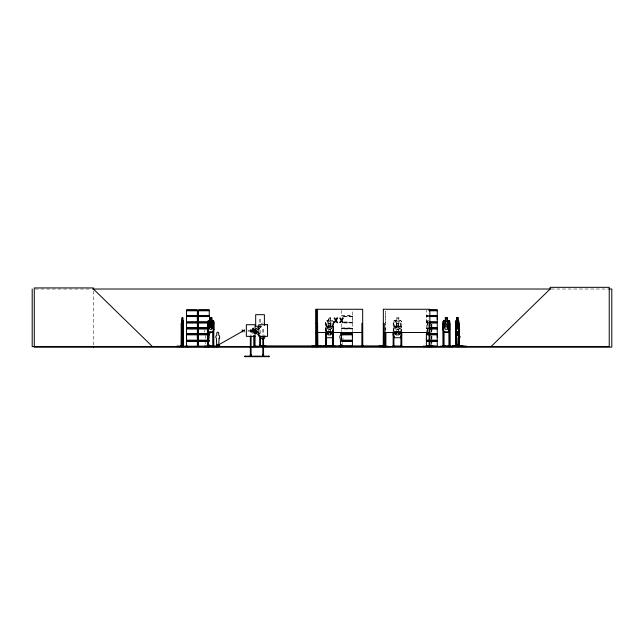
<?xml version="1.0" encoding="UTF-8"?>
<svg xmlns="http://www.w3.org/2000/svg" width="644" height="644" viewBox="0 0 644 644"><rect width="100%" height="100%" fill="white"/><g stroke="black" fill="none" stroke-linecap="round" stroke-linejoin="round"><path stroke-width="0.48" stroke-dasharray="3.22 2.42" d="M352.413 319.223L352.518 315.882L341.425 316.019L341.553 316.558L352.421 316.494M426.409 319.223L426.392 332.038M253.454 329.768L252.802 327.965L252.802 333.898L253.406 333.898L253.406 327.965L252.802 327.965L251.474 332.465L253.446 332.465M341.553 310.336L341.489 315.826M352.421 332.038L352.526 322.314L344.234 322.266M342.616 345.748L342.833 342.012M342.866 341.079L343.027 338.277A1.94 1.932 -90 0 0 343.027 335.54M329.511 325.534C330.444 329.744 333.673 329.197 330.058 324.962C333.495 321.155 330.501 320.108 329.511 324.294C328.343 320.06 325.751 321.235 329.004 324.938C323.98 331.684 330.96 326.814 329.374 325.574M431.609 329.326L431.118 332.167L431.48 330.227M397.517 325.574C396.68 325.172 403.047 332.988 398.064 324.962C401.937 321.05 398.523 320.189 397.445 324.294C396.334 320.165 393.114 321.09 396.881 324.938C392.51 329.664 397.01 329.285 397.388 325.606M332.417 332.071L333.351 329.326L332.723 331.217M352.461 316.309L341.473 316.188M400.721 332.071L401.671 329.309M401.115 331.217L401.767 329.326M427.994 321.895L426.392 321.895L426.392 310.336M253.406 327.965L251.474 332.465L253.406 327.965L253.406 333.898M352.51 322.604L344.234 322.596M427.35 332.103L427.399 321.654L427.858 320.632M426.312 315.85L429.073 315.858M426.336 322.242L427.93 322.266M329.929 330.525C333.254 326.798 330.565 325.598 329.374 329.865C328.343 325.663 325.51 326.75 328.867 330.509M398.064 330.525C401.945 326.621 398.523 325.751 397.445 329.865C396.334 325.735 393.114 326.653 396.881 330.509M346.142 328.931L347.832 328.931M426.384 328.4L427.117 328.609M325.655 331.137L325.655 321.654L326.508 320.632M325.792 331.137L325.743 321.694L326.548 320.728L332.417 320.728L333.262 321.686M325.574 331.056L325.574 327.224L326.428 326.202L328.174 326.202M325.614 327.224L326.468 326.299L332.368 326.299M393.138 332.103L393.194 321.654L394.104 320.632L396.052 320.632L396.052 317.774L398.91 317.774L398.91 320.632L400.761 320.632L401.767 321.646L401.767 332.006M341.562 328.351L352.542 328.231L341.537 328.126L341.537 328.609M352.413 328.351L341.537 328.585M426.417 328.384L427.117 328.126M341.57 327.965L352.413 327.973L352.413 328.931L341.57 328.939M426.409 327.973L427.149 327.973M341.481 328.424L352.429 328.4M260.297 327.643L261.842 326.516M396.149 326.299L394.716 327.249L394.716 332.586M35.283 289.019L91.633 289.019M551.111 289.019L607.823 289.019M341.553 315.488L352.421 315.488L352.421 310.336M426.392 315.488L427.994 315.488M426.32 316.188L429.073 316.188M426.392 316.558L427.994 316.558M326.468 320.632L328.247 320.632L328.207 317.774L330.799 317.774L330.71 320.728M330.758 320.632L332.449 320.632M428.743 320.632L427.753 320.632L427.399 321.654M394.144 320.728L400.721 320.728L401.671 321.686M344.266 321.895L352.518 322.29M429.073 322.596L426.288 322.515M344.266 322.966L352.421 322.966M426.392 322.966L427.133 322.966M330.742 323.344L328.134 323.344L328.223 326.299L326.983 327.249L326.983 332.586M325.655 323.393L326.492 323.393L326.492 331.137M328.223 323.441L330.654 323.441M393.138 323.393L393.927 323.393L393.927 331.137M396.149 323.441L398.813 323.441M401.671 323.393L400.89 323.393L400.89 331.137M330.702 326.202L332.401 326.202L333.302 327.208M259.556 326.299L261.488 326.299M346.392 328.641L347.575 328.641M426.417 328.939L427.149 328.931M325.703 329.317L326.484 332.167M427.399 329.317L427.737 332.167M253.631 330.203L251.482 330.203L251.482 331.539L253.631 331.531M247.851 330.622L251.482 330.622M252.738 331.016L253.712 331.016M247.851 331.121L251.482 331.121M251.474 331.861L253.47 331.861M398.813 326.299L400.246 327.249L400.246 330.807M330.654 326.299L331.934 327.249L331.934 330.807M401.767 327.208L400.761 326.202L398.91 326.202L398.91 323.344L396.052 323.344L396.052 326.202L394.104 326.202L393.194 327.224L394.144 326.299L400.721 326.299L401.671 327.249M332.36 326.202L333.222 327.249M332.409 320.632L333.351 321.646L333.302 332.006M393.862 331.153L393.291 329.309L393.782 331.217M325.784 329.309L326.291 331.153L326.355 323.393M205.17 335.242L205.669 344.572M352.413 321.895L352.421 316.558M431.923 324.359L431.923 327.265M431.923 328.231L431.923 332.103M431.923 335.975L431.923 338.881M431.923 339.847L431.923 345.659M431.657 324.359L431.657 329.197M431.657 330.171L431.657 332.103M431.657 335.975L431.657 340.821M431.657 341.787L431.657 345.659M431.52 324.359L431.52 327.265M431.52 328.231L431.52 332.103M431.52 335.975L431.52 338.881M431.52 339.847L431.52 345.659M431.263 324.359L431.263 327.265M431.263 328.231L431.263 332.103M431.263 335.975L431.263 338.881M431.263 339.847L431.263 344.693M430.844 322.572L430.844 327.023M427.447 321.694L427.447 329.309M398.813 317.87L398.813 320.728L400.246 321.686L400.246 327.023L398.813 329.309L396.149 329.309L394.716 327.023L394.716 321.686L396.149 320.728L396.149 317.87M398.813 332.586L398.813 327.249L396.149 327.249L396.149 332.586M393.291 321.694L393.291 332.022M341.553 323.827L341.553 331.185M333.399 332.103L333.399 323.393L332.562 323.393L332.562 331.137M333.222 321.686L333.173 331.064M332.698 323.393L332.698 331.137M330.702 323.344L330.742 326.202M330.67 317.87L330.67 320.728L331.942 321.686L331.942 327.023L330.67 329.309L328.287 329.309L327.015 327.023L327.015 321.686L328.287 320.728L328.335 317.87M330.654 332.586L330.654 327.249L328.263 327.249L328.263 332.586M263.549 329.148L263.549 335.154M262.824 329.148L262.824 335.154M260.401 319.102L260.401 335.13M259.677 319.102L259.677 324.109M251.079 329.148L251.079 335.154M250.355 329.148L250.355 335.154M93.396 291.007L93.396 345.635M204.269 332.256A2.906 2.906 0 0 1 205.122 330.203M253.599 332.481A1.691 1.691 0 0 1 253.575 329.543M261.351 323.666A1.94 1.94 0 0 1 263.154 322.974M330.243 318.345L328.714 318.345L328.714 319.303L330.243 319.303L330.243 318.345M398.338 318.345L396.624 318.345L396.624 319.303L398.338 319.303L398.338 318.345M330.67 321.686L328.287 321.686L328.287 327.023L330.67 327.023L330.67 321.686M398.813 321.686L396.149 321.686L396.149 327.023L398.813 327.023L398.813 321.686M330.227 323.916L328.69 323.916L328.69 324.866L330.227 324.866L330.227 323.916M398.338 323.916L396.624 323.916L396.624 324.866L398.338 324.866L398.338 323.916M385.716 331.177L385.724 323.393L385.676 331.177M385.426 322.829L385.426 311.213L385.37 322.829"/><path stroke-width="0.97" d="M197.386 340.169L186.518 340.169L186.527 337.504M197.386 321.895L186.518 321.895L186.527 319.223M197.378 337.504L197.378 334.832M197.378 319.223L197.378 316.558M198.384 340.169L198.384 334.832M198.384 321.895L198.384 316.558M341.553 340.169L341.553 334.832L352.421 334.832L352.413 340.169L341.553 340.169L341.562 337.504M352.413 337.504L352.413 334.832M426.409 340.169L426.409 337.504M437.252 337.504L437.252 334.832L426.392 334.832L426.392 340.169L437.268 340.169L437.268 334.832M437.252 319.223L437.252 316.558L429.113 316.558M322.072 346.625L322.064 346.142L311.72 346.182L311.72 346.625L322.064 346.553M313.346 346.609L313.354 346.182M320.43 346.609L320.43 346.182M381.168 346.182L381.216 346.569M387.817 346.553L387.817 346.158M389.87 346.609L379.099 346.609L379.107 346.142L389.934 346.569M458.963 345.748L459.309 338.277A1.94 1.674 -90 0 0 459.019 335.234L459.019 333.141A0.966 0.837 -90 0 0 458.182 332.175A0.966 0.837 -90 0 0 457.28 333.141L457.28 335.234A1.94 1.674 -90 0 0 456.934 338.277L457.345 345.748M208.978 338.977L209.228 334.308A2.906 2.906 0 0 0 210.081 332.256M183.097 332.071L183.419 321.646L183.355 346.625M183.113 332.167L183.403 329.309M185.553 346.182L185.569 346.625M457.417 344.926C458.439 345.063 457.804 344.492 457.804 345.015M457.449 344.637L458.142 344.806L457.49 345.015M457.659 344.58L457.594 345.015L458.222 344.741M217.624 344.926L217.793 344.637M457.989 344.773L457.473 344.878M458.488 331.926L458.882 329.068L458.576 331.926L456.121 331.926M207.658 328.343L198.272 328.231L207.658 328.118M183.089 327.023L182.775 329.309L182.196 329.309L181.882 321.686L182.172 317.774L182.799 317.774M451.742 346.383L466.739 346.472M451.895 346.263L463.157 346.263M451.895 345.941L463.157 345.941M460.049 346.263L460.058 345.917M181.367 346.625L181.656 320.632L182.172 320.632L183.282 331.459M183.234 332.167L181.648 332.167L181.777 320.632M423.43 346.625L437.268 346.593M423.631 346.553L423.663 346.142L435.626 346.182L435.594 346.625M208.398 332.167L207.706 329.317L208.334 332.167L213.148 332.167L213.84 329.326L213.84 321.646L213.059 320.632M213.148 332.167L213.84 329.326M448.9 332.071L449.641 329.309L449.641 321.686L448.9 320.728M448.94 332.167L449.713 329.326M210.54 346.182L210.668 346.569M332.32 337.633L333.222 334.872L333.173 332.014M332.385 337.73L333.302 334.888M455.847 321.453L456.226 320.39M439.981 346.625L445.809 346.142M400.721 337.633L401.671 334.872M401.767 334.888L400.785 337.73L394.072 337.73L393.194 334.888L393.194 332.014L393.138 346.625M323.24 346.625L327.595 346.142L327.611 346.625M323.618 346.182L327.611 346.142M392.566 346.625L392.993 346.504M328.963 332.03C329.124 334.639 325.51 334.453 328.046 332.071M331.934 332.586L330.654 334.872L328.263 334.872L326.983 332.586M397.115 331.805C397.356 334.469 393.138 334.695 395.971 332.071M400.246 332.586L398.813 334.872L396.149 334.872L394.716 332.586M207.771 346.625L207.771 321.654L208.447 320.728M443.064 346.625L443.064 321.654L443.772 320.632L445.342 320.632M443.813 332.167L443.136 329.309L443.128 321.654L443.829 320.632M458.061 346.166L458.061 344.476L457.224 344.476L457.296 346.166L457.345 345.361L456.355 345.361L456.21 346.617M456.548 346.593L466.932 346.593M458.56 346.609L458.922 321.404L458.568 320.39L457.828 320.39M464.211 346.166L464.083 346.617M339.05 346.609L338.833 346.166L342.986 346.166M339.364 346.166L339.243 346.617M340.314 345.361L340.161 346.617M340.652 346.601L341.111 346.593M340.934 346.601L341.562 346.601M341.731 346.166L341.352 346.625M342.672 346.488L342.858 346.609M205.267 346.593L205.887 346.625M204.526 346.609L206.209 346.585L205.525 346.593M208.028 346.609L208.608 346.585L207.923 346.593L208.012 331.137M208.769 346.593L209.002 344.733L209.34 346.247M209.364 346.247C208.278 346.705 210.467 346.681 209.364 346.247L198.384 346.247L198.384 341.24M219.411 346.609L216.134 346.617M491.002 346.625L550.121 289.019L550.121 287.329L609.232 287.329L609.232 346.625L32.2 346.625L32.2 289.019M209.864 320.728L208.849 321.686L208.849 327.023L209.864 329.309L211.747 329.309L212.762 327.023L212.762 321.686L211.747 320.728L211.747 317.774M445.415 317.87L445.415 320.728L444.247 321.686L444.247 327.023L445.358 329.309L447.427 329.309L448.53 327.023L448.53 321.686L447.427 320.728L447.5 317.774M259.419 326.484L254.694 329.921L255.547 331.097L259.532 328.199M218.912 344.685L244.221 330.332M255.008 333.085L257.407 331.861L257.407 332.465L254.646 333.326M464.187 346.488L464.904 346.593L464.211 346.367M466.578 346.625L466.731 346.166L460.573 346.367M254.646 333.085L257.407 331.861M338.655 346.625L352.429 346.392L352.421 341.24L341.553 341.24M340.7 346.625L340.314 346.367M343.236 346.488L343.365 346.609M216.481 346.625L216.295 345.361L216.513 346.166M218.662 346.488L218.863 346.593M92.639 289.019L550.427 289.019M608.781 289.019L611.8 289.019L611.8 347.108L34.277 347.108L34.277 287.932L93.396 287.932L93.396 289.019L152.507 346.625M383.309 309.273L429.83 309.273L429.951 346.625M186.518 310.102L197.386 310.102L186.502 310.126M209.244 310.102L198.376 310.102L209.26 310.126M437.268 310.102L429.113 310.102L437.276 310.126M186.502 310.336L197.394 310.328L197.378 315.488M209.26 310.336L198.368 310.328L198.376 315.488L209.244 315.488L209.244 310.336M429.105 310.336L437.276 310.311M198.4 310.641L209.219 310.641L198.384 310.658L198.384 315.488M197.386 315.488L186.518 315.488L186.518 310.336M429.113 315.488L437.268 315.488L437.268 310.336M186.438 315.858L197.458 315.858M198.304 315.858L209.324 315.858M429.073 315.858L437.34 315.858M186.438 316.188L197.458 316.188M198.304 316.188L209.324 316.188M429.073 316.188L437.34 316.188M209.244 316.558L198.376 316.558L198.376 321.895L208.519 321.895M456.821 317.532L457.916 317.532L457.884 320.487M456.854 317.629L457.884 317.629M445.278 317.774L447.556 317.774L447.556 320.632M457.023 318.104L457.626 318.104L457.626 319.062L457.023 319.062M182.671 318.345L182.671 319.303M456.137 320.39L456.91 320.39M456.145 320.487L458.552 320.487M182.703 320.632L183.202 320.632M209.799 320.632L208.35 320.632L207.771 321.654M211.747 320.632L213.124 320.632M447.5 320.632L448.989 320.632M181.664 320.728L183.194 320.728M208.382 320.728L213.1 320.728M443.805 320.728L448.957 320.728M213.84 321.646L213.768 346.625M449.713 321.646L449.786 346.625M429.113 321.895L437.268 321.895L437.268 316.558M186.438 322.266L197.458 322.266M198.304 322.266L208.584 322.266M429.073 322.266L437.34 322.266M186.438 322.596L197.458 322.596M198.304 322.596L208.584 322.596M429.073 322.596L437.34 322.596M197.386 322.966L186.518 322.966L186.518 328.118M208.519 322.966L198.376 322.966L198.376 328.118M429.113 322.966L437.268 322.966L437.268 328.118M455.888 323.151L456.194 346.383M212.931 323.393L213.703 323.393M315.922 323.393L316.977 323.393L316.888 346.625M317.556 323.393L317.854 346.625M362.661 323.393L361.88 323.393L361.88 346.625M383.309 323.393L384.146 323.393L384.146 346.625M429.83 323.393L429.041 323.393L429.137 346.625M443.064 323.393L443.869 323.393M259.556 326.299L255.684 326.299L255.684 314.683L264.394 314.683L264.394 325.333M182.799 327.023L182.196 327.023L182.196 321.686L182.775 321.686L182.775 327.023M186.527 327.973L197.378 327.973M207.65 327.973L198.384 327.973L198.384 322.966M429.121 327.973L437.252 327.973M429.105 328.118L437.276 328.118M197.394 328.343L186.414 328.263L197.394 328.126L197.378 322.966M429.105 328.343L437.276 328.343M186.502 328.4L197.394 328.4M198.368 328.4L207.658 328.4M429.105 328.4L437.276 328.4M186.502 328.601L197.394 328.609L197.378 333.761M207.658 328.609L198.368 328.601L198.376 333.761L209.244 333.761M429.105 328.585L437.276 328.609M191.654 328.641L192.25 328.641M203.512 328.641L204.108 328.641M431.536 328.641L432.124 328.641M186.527 328.931L197.378 328.931M207.65 328.931L198.384 328.931L198.384 333.761M429.121 328.931L437.252 328.931M455.888 346.383L455.815 321.412L456.234 331.829M181.455 329.317L181.769 332.167M443.128 329.317L443.748 332.167L449.013 332.167M456.145 331.829L458.552 331.829M181.664 332.071L183.194 332.071M208.382 332.071L213.1 332.071M326.508 332.071L332.417 332.071M394.144 332.071L400.721 332.071M443.805 332.071L448.957 332.071M326.444 332.167L332.473 332.167M394.072 332.167L400.785 332.167M254.436 332.465L255.04 332.465M316.196 332.505L362.661 332.505M383.309 332.505L429.83 332.505M328.263 332.586L330.654 332.586M396.149 332.586L398.813 332.586M457.28 333.141L457.345 333.141A0.966 0.837 -90 0 1 458.182 332.175A0.966 0.837 -90 0 1 458.963 333.141L459.019 333.141M197.386 333.761L186.518 333.761L186.518 328.609M341.553 333.761L352.421 333.761M426.392 333.761L437.268 333.761L437.268 328.609M186.438 334.131L197.458 334.131M198.304 334.131L209.324 334.131M341.473 334.131L352.493 334.131M426.32 334.131L437.34 334.131M186.438 334.461L197.458 334.461M198.304 334.461L209.324 334.461M341.473 334.461L352.493 334.461M426.32 334.461L437.34 334.461M209.244 334.832L198.376 334.832L198.376 340.169L209.244 340.169M457.28 335.234L457.345 333.141M255.08 336.345L246.362 336.345L246.362 324.721L255.08 324.721L255.04 346.504M326.363 337.73L332.425 337.73M456.934 338.277L456.999 338.277A1.94 1.674 -90 0 1 457.345 335.234M186.438 340.539L197.458 340.539M198.304 340.539L209.324 340.539M341.473 340.539L352.493 340.539M426.32 340.539L437.34 340.539M186.438 340.869L197.458 340.869M198.304 340.869L209.324 340.869M341.473 340.869L352.493 340.869M426.32 340.869L437.34 340.869M209.244 341.24L198.376 341.24L198.376 346.392L209.405 346.416M426.392 341.24L437.268 341.24L437.268 346.392M259.613 344.693L260.466 344.693M456.516 345.538L455.807 345.538L455.831 346.383M458.536 345.538L459.244 345.538L459.22 346.383M181.101 345.78L181.713 345.78M182.743 345.78L183.355 345.78M207.376 345.78L208.302 345.78M213.776 345.78L212.858 345.78L212.866 346.625M333.479 345.78L332.481 345.78L332.481 346.625M385.289 345.78L385.804 345.78M401.767 345.78L400.793 345.78L400.793 346.625M429.926 345.78L428.952 345.78L428.952 346.625M442.991 345.78L443.949 345.78L443.941 346.625M449.021 345.78L449.987 345.78L449.971 346.625M456.194 345.78L459.019 345.748L459.365 338.277A1.94 1.674 -90 0 0 458.963 335.234M385.514 345.9L259.532 345.9L259.532 346.625M181.367 346.021L183.097 346.021M208.076 346.021L213.084 346.021M326.436 346.021L332.618 346.021M394.015 346.021L400.793 346.021M443.748 346.021L449.222 346.021M187.428 346.182L177.036 346.182L176.947 346.625L197.386 346.593M219.202 346.166L204.373 346.182L204.422 346.625M331.443 346.625L331.443 346.142L335.427 346.158L335.387 346.625M401.767 346.142L402.25 346.625M452.708 346.569L447.145 346.142L447.145 346.625M459.47 346.166L456.548 346.166L456.548 345.361M186.527 346.247L197.378 346.247M341.562 346.247L352.413 346.247M426.409 346.247L437.252 346.247M451.758 346.327L463.31 346.383M197.394 346.4L186.502 346.617M437.276 346.392L426.384 346.392L426.409 341.24M198.376 346.593L217.084 346.625L216.738 346.142L216.827 346.569M265.392 346.601L265.819 346.601M331.499 346.182L335.814 346.625M352.421 346.593L338.865 346.488M244.913 356.188L256.529 356.188L256.529 356.671L244.913 356.671L244.913 356.188L245.364 356.639M256.079 356.639L256.497 356.639M257.407 356.639L257.833 356.639M268.54 356.639L268.967 356.639M254.903 331.926L255.451 330.847L259.532 333.809M218.791 346.609L219.202 345.361L218.968 346.166M205.058 346.416L204.671 346.593L205.356 346.585M429.967 346.142L429.975 346.553M362.805 346.553L363.264 346.625M452.627 346.142L452.611 346.625M447.242 346.569L452.99 346.625M254.597 332.022L260.933 336.917A1.94 1.94 0 0 0 263.404 338.977A1.94 1.94 0 0 0 264.362 335.902M208.865 346.585L208.181 346.593L208.229 323.393L207.457 323.393L207.457 346.625M448.932 320.632L449.77 321.646M213.027 320.728L213.703 321.686M398.982 332.079C401.808 334.703 397.678 334.445 397.871 331.805M330.75 332.079C333.27 334.461 329.744 334.622 329.865 332.03M444.932 320.632L449.142 331.459M458.472 320.39L458.794 329.068M182.687 317.87L183.097 346.625M393.291 334.872L394.144 337.633M325.703 334.872L326.468 337.633M326.403 337.73L325.574 334.888L325.574 332.014L325.655 346.625L325.574 345.78L326.572 345.78L326.572 346.625M183.105 320.632L183.403 321.686M183.097 320.728L183.307 321.686M428.099 346.158L428.075 346.625L428.043 345.78M455.002 345.917L455.002 346.263M455.847 329.068L456.21 331.926M178.911 346.158L178.895 346.625M340.7 345.748L340.29 338.277A1.94 1.932 -90 0 1 340.7 335.234L340.692 333.141A0.966 0.966 -90 0 1 341.658 332.175M387.873 346.553L387.873 346.182M379.155 346.553L379.155 346.182M459.663 346.367L459.663 345.361L458.673 345.361L458.769 346.383M459.204 346.383L459.172 323.151L458.609 323.151L458.576 346.383M459.011 345.538L458.971 346.383M457.997 344.476L457.997 346.166M457.828 317.532L458.295 326.782L457.787 329.068L456.854 329.068L456.346 321.445L456.91 317.532M456.942 317.629L456.942 320.487M456.443 330.895L456.475 346.383M456.089 345.538L456.041 346.383M449.906 346.625L449.906 323.393L449.101 323.393L449.029 346.625M449.584 345.78L449.617 346.625M449.415 345.78L449.415 346.625L449.287 331.137M449.222 345.78L449.222 346.625M445.825 346.625L445.825 346.142L440.311 346.182L440.359 346.625M445.342 317.774L445.358 320.728M443.869 331.137L443.853 346.625M443.684 323.393L443.748 346.625M443.555 345.78L443.579 346.625M443.386 345.78L443.386 346.625L443.257 323.393M443.112 345.78L443.185 346.625M431.971 345.78L431.915 346.625M431.705 345.78L431.705 346.625M431.577 345.78L431.609 346.625M431.52 345.78L431.48 346.625M431.271 345.78L431.19 346.625M429.741 345.78L429.741 346.625M427.745 345.78L427.793 346.625M427.624 345.78L427.664 346.625M427.35 345.78L427.302 346.625M423.671 346.142L423.671 346.625M401.767 332.006L401.767 346.625M401.582 345.78L401.582 346.625M400.979 345.78L400.979 346.625M400.89 332.103L400.89 346.625M394.015 346.625L394.015 345.78L393.049 345.78L393.049 346.625M393.927 332.103L393.927 346.625M393.838 345.78L393.838 346.625M393.234 345.78L393.234 346.625M385.249 345.9L385.249 346.625M384.589 345.9L384.589 346.625M384.243 346.625L384.243 345.78L383.228 345.78L383.244 346.625L383.365 309.273M384.057 345.78L384.057 346.625M383.824 345.9L383.824 346.625M383.711 345.78L383.711 346.625L383.663 323.393M383.454 345.78L383.446 346.625M382.898 345.9L382.898 346.625M363.675 345.9L363.675 346.625M362.572 345.78L362.572 346.625M362.25 345.9L362.25 346.625M361.968 345.78L361.968 346.625M361.783 346.625L361.783 345.78L362.757 345.78L362.781 346.625L362.661 309.273L316.196 309.273L316.22 346.625M341.304 344.476L341.32 346.166M340.539 346.166L340.169 345.361L340.169 346.367M333.399 332.103L333.479 346.625M333.262 332.006L333.262 346.625M333.141 345.78L333.157 346.625M332.819 345.78L332.819 346.625M332.698 336.949L332.698 346.625L332.562 332.103M326.492 336.949L326.436 346.625M326.355 332.103L326.355 346.625M326.234 345.78L326.234 346.625M325.896 345.78L325.912 346.625M325.792 332.103L325.711 346.625M323.674 346.142L323.674 346.625M318.047 346.625L317.468 345.78L317.508 346.625M317.556 309.273L317.548 346.625M317.073 346.625L317.073 345.78L315.834 345.78L315.874 346.625M316.325 345.78L316.357 346.625M316.099 345.78L316.132 346.625M315.922 309.273L315.922 346.625M268.508 356.188L268.508 356.671M265.851 346.625L265.851 346.142L254.227 346.142L254.227 346.625M265.36 346.142L265.36 346.625M263.605 356.188L263.605 354.739L262.76 354.739L262.76 356.188M263.549 336.16L263.549 356.188M262.824 336.16L262.824 356.188M261.384 345.9L261.384 346.625M260.401 336.128L260.466 346.142M259.677 336.128L259.693 346.625M258.944 346.625L249.502 346.625M257.858 356.188L257.833 356.671M256.046 356.188L256.046 356.671M254.71 346.142L254.686 346.625M254.436 335.476L254.436 346.504M253.833 335.476L253.833 346.504M251.144 356.188L251.144 354.739L250.299 354.739L250.299 356.188M251.079 336.16L251.079 356.188M250.355 336.16L250.355 356.188M245.396 356.188L245.364 356.671M244.221 329.784L244.221 331.958M242.281 329.784L242.281 331.958M218.187 346.166L218.187 344.476L217.302 344.476L217.302 346.166M213.55 345.78L213.671 346.625M213.486 323.393L213.486 346.625M213.389 345.78L213.357 346.625L213.148 323.393M213.084 345.78L213.084 346.625M212.931 331.137L212.931 346.625M211.82 320.632L211.82 317.774L209.727 317.774L209.727 320.632M210.58 346.142L210.58 346.625M209.799 317.774L209.799 320.728M208.076 345.78L208.076 346.625M207.843 321.694L207.843 329.309M207.803 345.78L207.883 346.625M207.609 345.78L207.609 346.625M197.378 321.895L197.386 316.558L186.518 316.558L186.518 321.895M197.378 340.169L197.386 334.832L186.518 334.832L186.518 340.169M197.386 346.392L197.386 341.24L186.518 341.24L186.518 346.392M187.412 346.142L187.412 346.625M182.993 332.103L183.009 346.625M182.824 332.103L182.824 346.625L182.799 345.78M182.703 317.774L182.775 320.728M182.083 317.774L182.099 320.728M181.664 346.625L181.64 323.393L181.181 323.393L181.181 346.625L181.286 345.78M181.584 345.78L181.544 346.625M177.052 346.142L177.052 346.625M93.396 346.625L93.396 347.108M254.863 329.366A1.691 1.691 0 0 1 254.887 332.642M264.418 323.747A1.94 1.94 0 0 1 264.781 324.681M219.113 338.277L218.71 345.748L216.778 345.748L216.376 338.277A1.94 1.94 0 0 1 216.778 335.234L216.778 333.141A0.966 0.966 0 0 1 217.744 332.175A0.966 0.966 0 0 1 218.71 333.141L218.71 335.234A1.94 1.94 0 0 1 219.113 338.277M458.327 327.997L457.449 325.333L456.572 328.11L457.232 324.697L456.652 321.388L457.787 321.445L457.787 326.782L456.854 326.782L456.878 321.404L457.433 324.053C459.478 315.399 456.894 327.321 458.327 327.997M212.488 328.239L211.836 328.327L210.725 325.574C209.751 330.163 207.593 328.673 210.29 324.938C207.674 321.396 209.823 319.947 210.693 324.294C211.53 319.955 213.816 321.364 211.127 324.962L212.488 328.239M337.013 318.039L335.894 319.851L334.791 318.039L334.099 318.039L335.516 320.342L334.051 322.644L334.711 322.644L335.854 320.801L336.973 322.644L337.681 322.644L336.232 320.31L337.673 318.039L337.013 318.039M342.664 318.039L341.545 319.851L340.451 318.039L339.75 318.039L341.167 320.342L339.702 322.644L340.37 322.644L341.505 320.801L342.632 322.644L343.333 322.644L341.892 320.31L343.333 318.039L342.664 318.039M197.362 310.641L186.543 310.641L197.378 310.658M437.244 310.641L429.121 310.641L437.252 310.658M211.409 318.345L210.202 318.345L210.202 319.303L211.409 319.303L211.409 318.345M447.057 318.345L445.729 318.345L445.729 319.303L447.057 319.303L447.057 318.345M211.747 321.686L209.864 321.686L209.864 327.023L211.747 327.023L211.747 321.686M447.427 321.686L445.358 321.686L445.358 327.023L447.427 327.023L447.427 321.686M267.542 324.721L258.832 324.721L258.832 336.345L267.542 336.345L267.542 324.721M268.991 356.188L257.375 356.188L257.375 356.671L268.991 356.671L268.991 356.188M385.716 346.625L385.716 332.151L385.684 346.625M385.418 346.625L385.426 332.151L385.37 346.625"/></g></svg>
